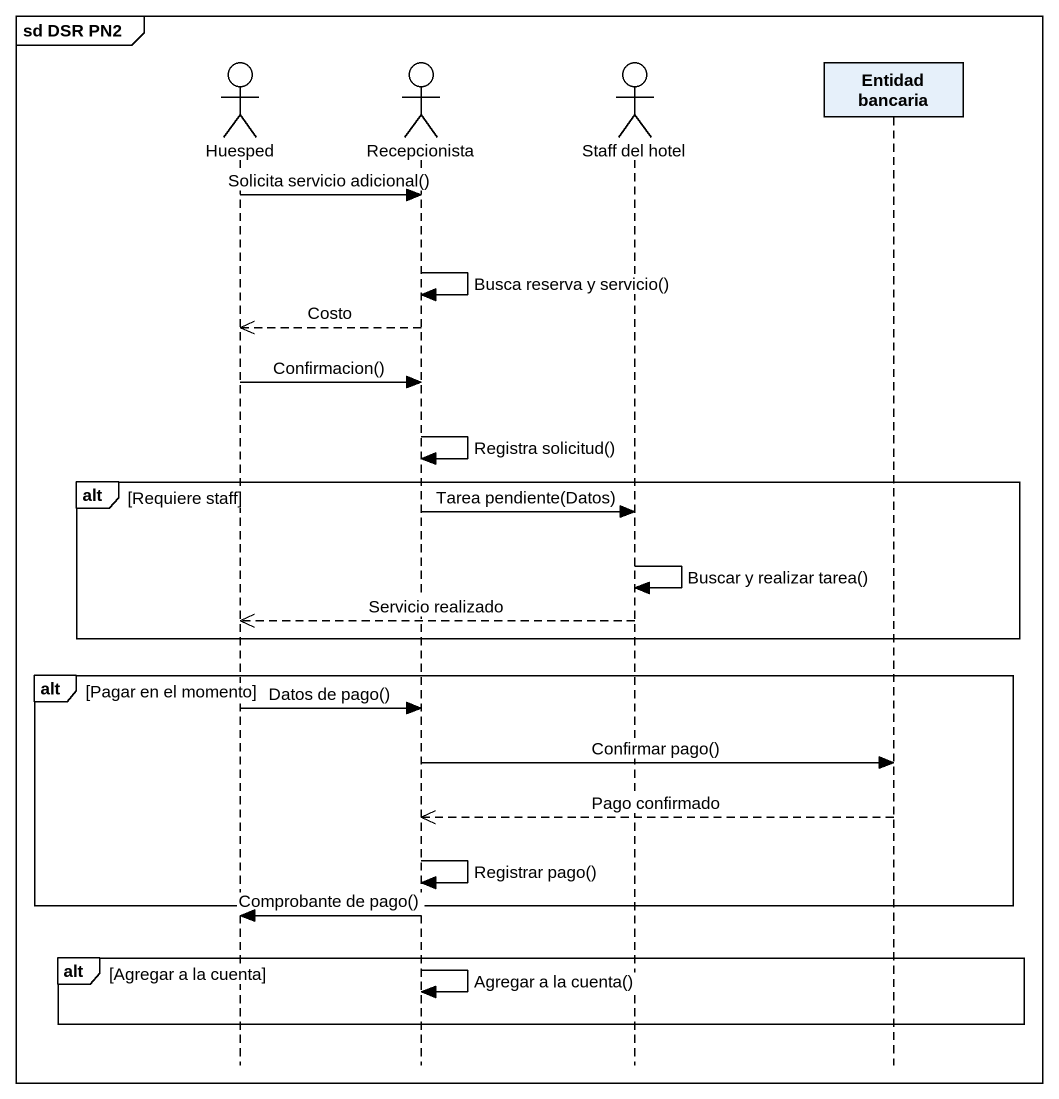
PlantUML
@startuml
mainframe sd DSR PN2
hide footbox
actor Huesped
actor Recepcionista
actor "Staff del hotel" as Staff_del_hotel
participant "Entidad bancaria" as Entidad_bancaria

Huesped -> Recepcionista : Solicita servicio adicional()
Recepcionista -> Recepcionista : Busca reserva y servicio()
Recepcionista -->> Huesped : Costo
Huesped -> Recepcionista : Confirmacion()
Recepcionista -> Recepcionista : Registra solicitud()
alt Requiere staff
  Recepcionista -> Staff_del_hotel : Tarea pendiente(Datos)
  Staff_del_hotel -> Staff_del_hotel : Buscar y realizar tarea()
  Staff_del_hotel -->> Huesped : Servicio realizado
end
alt Pagar en el momento
  Huesped -> Recepcionista : Datos de pago()
  Recepcionista -> Entidad_bancaria : Confirmar pago()
  Entidad_bancaria -->> Recepcionista : Pago confirmado
  Recepcionista -> Recepcionista : Registrar pago()
end
Recepcionista -> Huesped : Comprobante de pago()
alt Agregar a la cuenta
  Recepcionista -> Recepcionista : Agregar a la cuenta()
end
@enduml
